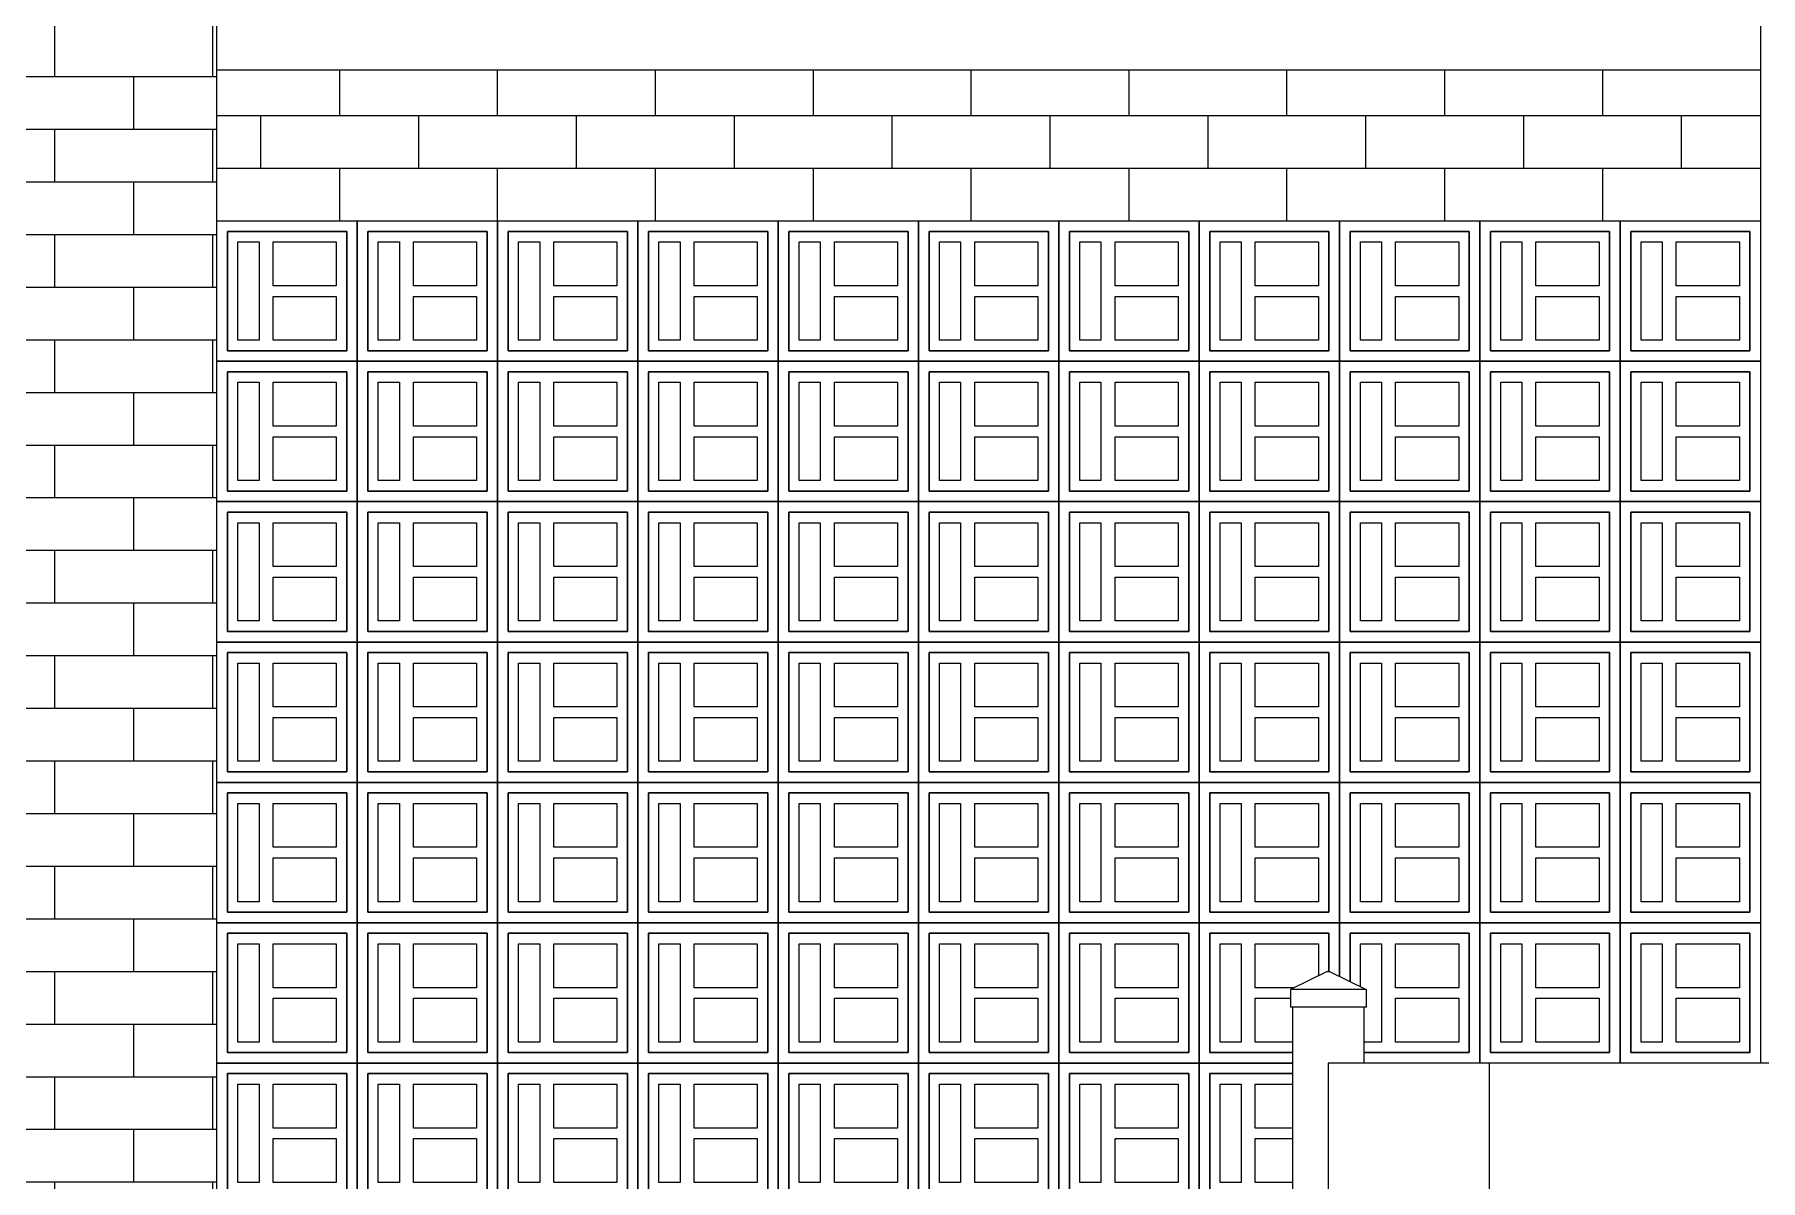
# Model space of a CAD drawing. Header units: inches. Extents: x 22 to 382261, y 22 to 371281.
# Drawn here: x 316274 to 318734, y 143252 to 144885 of the extents above; entities that cross this region are included whole.
import ezdxf

# ---------------------------------------------------------------- set-up
doc = ezdxf.new("R2010")
doc.units = ezdxf.units.IN
doc.header["$MEASUREMENT"] = 0
for name, color, linetype, lineweight in [('A-GENM', 13, 'Continuous', 9), ('A-GLAZ-CURT', 52, 'Continuous', 9), ('A-ROOF-OTLN', 132, 'Continuous', 9), ('A-WALL', 113, 'Continuous', 9), ('A-WALL-PATT', 111, 'Continuous', 9), ('Q-CASE', 31, 'Continuous', 9)]:
    doc.layers.add(name, color=color, linetype=linetype, lineweight=lineweight)

# ---------------------------------------------------------------- blocks, each defined once
blk = doc.blocks.new('Ornamental_Gate_5113 - 6_ Mtl Gate-512628-Left Side Elevation')
at = {"layer": 'A-GENM'}
for p, q in [((21661, 1930.4), (21608.7, 1905)), ((21661, 1930.4), (21664.3, 1930.4)), ((21664.3, 1930.4), (21716.6, 1905)), ((21716.6, 1905), (21608.7, 1905)), ((21608.7, 1905), (21608.7, 1879.6)), ((21716.6, 1905), (21716.6, 1879.6)), ((21716.6, 1879.6), (21608.7, 1879.6)), ((21611.8, 1879.6), (21611.8, 0)), ((21713.4, 1879.6), (21713.4, 1800))]:
    blk.add_line(p, q, dxfattribs=at)
blk = doc.blocks.new('Casework 23 - Casework 23-687365-Left Side Elevation')
at = {"layer": 'Q-CASE'}
h = blk.add_hatch(dxfattribs=at)
h.set_pattern_fill('FP_8', color=256, style=0, pattern_type=2)
h.set_pattern_definition([(0, (-609.6, 300), (0, 75), []), (90, (-609.6, 300), (-112.5, 75), [75, -75])])
h.paths.add_polyline_path([(19973.5, 0), (20078.8, 0), (20078.8, 3376.8), (19558.8, 3376.8), (19558.8, 0), (19746.5, 0)])
for p, q in [((20078.8, 0), (20078.8, 3215)), ((22278.8, 3215), (22278.8, 1800))]:
    blk.add_line(p, q, dxfattribs=at)
blk = doc.blocks.new('s-wall - s-wall-V8-Left Side Elevation')
at = {"layer": 'A-GLAZ-CURT'}
for p, q in [((21611.8, 1000), (21478.8, 1000)), ((21478.8, 1000), (21478.8, 800)), ((21493.8, 815), (21493.8, 985)), ((21493.8, 985), (21611.8, 985)), ((21611.8, 985), (21493.8, 985)), ((21493.8, 985), (21493.8, 815)), ((21508.8, 830), (21508.8, 970)), ((21508.8, 970), (21538.8, 970)), ((21538.8, 970), (21538.8, 830)), ((21558.8, 907.5), (21558.8, 970)), ((21558.8, 970), (21611.8, 970)), ((21611.8, 907.5), (21558.8, 907.5)), ((21558.8, 830), (21558.8, 892.5)), ((21558.8, 892.5), (21611.8, 892.5)), ((21611.8, 815), (21493.8, 815)), ((21493.8, 815), (21611.8, 815)), ((21538.8, 830), (21508.8, 830)), ((21611.8, 830), (21558.8, 830)), ((21478.8, 800), (21611.8, 800))]:
    blk.add_line(p, q, dxfattribs=at)
blk = doc.blocks.new('s-wall - s-wall-V9-Left Side Elevation')
at = {"layer": 'A-GLAZ-CURT'}
for p, q in [((21478.8, 1000), (21278.8, 1000)), ((21278.8, 1000), (21278.8, 800)), ((21293.8, 815), (21293.8, 985)), ((21293.8, 985), (21463.8, 985)), ((21463.8, 985), (21293.8, 985)), ((21293.8, 985), (21293.8, 815)), ((21463.8, 985), (21463.8, 815)), ((21463.8, 815), (21463.8, 985)), ((21478.8, 800), (21478.8, 1000)), ((21308.8, 830), (21308.8, 970)), ((21308.8, 970), (21338.8, 970)), ((21338.8, 970), (21338.8, 830)), ((21358.8, 907.5), (21358.8, 970)), ((21358.8, 970), (21448.8, 970)), ((21448.8, 970), (21448.8, 907.5)), ((21448.8, 907.5), (21358.8, 907.5)), ((21358.8, 830), (21358.8, 892.5)), ((21358.8, 892.5), (21448.8, 892.5)), ((21448.8, 892.5), (21448.8, 830)), ((21463.8, 815), (21293.8, 815)), ((21293.8, 815), (21463.8, 815)), ((21338.8, 830), (21308.8, 830)), ((21448.8, 830), (21358.8, 830)), ((21278.8, 800), (21478.8, 800))]:
    blk.add_line(p, q, dxfattribs=at)
blk = doc.blocks.new('s-wall - s-wall-V10-Left Side Elevation')
at = {"layer": 'A-GLAZ-CURT'}
for p, q in [((20278.8, 1000), (20078.8, 1000)), ((20093.8, 815), (20093.8, 985)), ((20093.8, 985), (20263.8, 985)), ((20263.8, 985), (20093.8, 985)), ((20093.8, 985), (20093.8, 815)), ((20263.8, 985), (20263.8, 815)), ((20263.8, 815), (20263.8, 985)), ((20278.8, 800), (20278.8, 1000)), ((20108.8, 830), (20108.8, 970)), ((20108.8, 970), (20138.8, 970)), ((20138.8, 970), (20138.8, 830)), ((20158.8, 907.5), (20158.8, 970)), ((20158.8, 970), (20248.8, 970)), ((20248.8, 970), (20248.8, 907.5)), ((20248.8, 907.5), (20158.8, 907.5)), ((20158.8, 830), (20158.8, 892.5)), ((20158.8, 892.5), (20248.8, 892.5)), ((20248.8, 892.5), (20248.8, 830)), ((20263.8, 815), (20093.8, 815)), ((20093.8, 815), (20263.8, 815)), ((20138.8, 830), (20108.8, 830)), ((20248.8, 830), (20158.8, 830)), ((20078.8, 800), (20278.8, 800))]:
    blk.add_line(p, q, dxfattribs=at)
blk = doc.blocks.new('s-wall - s-wall-V11-Left Side Elevation')
at = {"layer": 'A-GLAZ-CURT'}
for p, q in [((22278.8, 2000), (22078.8, 2000)), ((22078.8, 2000), (22078.8, 1800)), ((22093.8, 1815), (22093.8, 1985)), ((22093.8, 1985), (22263.8, 1985)), ((22263.8, 1985), (22093.8, 1985)), ((22093.8, 1985), (22093.8, 1815)), ((22108.8, 1830), (22108.8, 1970)), ((22108.8, 1970), (22138.8, 1970)), ((22138.8, 1970), (22138.8, 1830)), ((22158.8, 1907.5), (22158.8, 1970)), ((22158.8, 1970), (22248.8, 1970)), ((22248.8, 1970), (22248.8, 1907.5)), ((22263.8, 1985), (22263.8, 1815)), ((22263.8, 1815), (22263.8, 1985)), ((22248.8, 1907.5), (22158.8, 1907.5)), ((22158.8, 1830), (22158.8, 1892.5)), ((22158.8, 1892.5), (22248.8, 1892.5)), ((22248.8, 1892.5), (22248.8, 1830)), ((22138.8, 1830), (22108.8, 1830)), ((22248.8, 1830), (22158.8, 1830)), ((22263.8, 1815), (22093.8, 1815)), ((22093.8, 1815), (22263.8, 1815))]:
    blk.add_line(p, q, dxfattribs=at)
blk = doc.blocks.new('s-wall - s-wall-V7-Left Side Elevation')
at = {"layer": 'A-GLAZ-CURT'}
for p, q in [((21478.8, 800), (21278.8, 800)), ((21278.8, 800), (21278.8, 600)), ((21478.8, 600), (21478.8, 800)), ((21293.8, 615), (21293.8, 785)), ((21293.8, 785), (21463.8, 785)), ((21463.8, 785), (21293.8, 785)), ((21293.8, 785), (21293.8, 615)), ((21308.8, 630), (21308.8, 770)), ((21308.8, 770), (21338.8, 770)), ((21338.8, 770), (21338.8, 630)), ((21358.8, 707.5), (21358.8, 770)), ((21358.8, 770), (21448.8, 770)), ((21448.8, 770), (21448.8, 707.5)), ((21463.8, 785), (21463.8, 615)), ((21463.8, 615), (21463.8, 785)), ((21448.8, 707.5), (21358.8, 707.5)), ((21358.8, 630), (21358.8, 692.5)), ((21358.8, 692.5), (21448.8, 692.5)), ((21448.8, 692.5), (21448.8, 630)), ((21338.8, 630), (21308.8, 630)), ((21448.8, 630), (21358.8, 630)), ((21463.8, 615), (21293.8, 615)), ((21293.8, 615), (21463.8, 615))]:
    blk.add_line(p, q, dxfattribs=at)
blk = doc.blocks.new('s-wall - s-wall-V12-Left Side Elevation')
at = {"layer": 'A-GLAZ-CURT'}
for p, q in [((21878.8, 2000), (21678.8, 2000)), ((21678.8, 2000), (21678.8, 1923.4)), ((21878.8, 1800), (21878.8, 2000)), ((21693.8, 1916.1), (21693.8, 1985)), ((21693.8, 1985), (21863.8, 1985)), ((21863.8, 1985), (21693.8, 1985)), ((21693.8, 1985), (21693.8, 1916.1)), ((21708.8, 1908.8), (21708.8, 1970)), ((21708.8, 1970), (21738.8, 1970)), ((21738.8, 1970), (21738.8, 1830)), ((21758.8, 1907.5), (21758.8, 1970)), ((21758.8, 1970), (21848.8, 1970)), ((21848.8, 1970), (21848.8, 1907.5)), ((21863.8, 1985), (21863.8, 1815)), ((21863.8, 1815), (21863.8, 1985)), ((21848.8, 1907.5), (21758.8, 1907.5)), ((21758.8, 1830), (21758.8, 1892.5)), ((21758.8, 1892.5), (21848.8, 1892.5)), ((21848.8, 1892.5), (21848.8, 1830)), ((21738.8, 1830), (21713.4, 1830)), ((21848.8, 1830), (21758.8, 1830)), ((21863.8, 1815), (21713.4, 1815)), ((21713.4, 1815), (21863.8, 1815))]:
    blk.add_line(p, q, dxfattribs=at)
blk = doc.blocks.new('s-wall - s-wall-V13-Left Side Elevation')
at = {"layer": 'A-GLAZ-CURT'}
for p, q in [((21678.8, 2000), (21478.8, 2000)), ((21478.8, 2000), (21478.8, 1800)), ((21678.8, 1923.4), (21678.8, 2000)), ((21493.8, 1815), (21493.8, 1985)), ((21493.8, 1985), (21663.8, 1985)), ((21663.8, 1985), (21493.8, 1985)), ((21493.8, 1985), (21493.8, 1815)), ((21508.8, 1830), (21508.8, 1970)), ((21508.8, 1970), (21538.8, 1970)), ((21538.8, 1970), (21538.8, 1830)), ((21558.8, 1907.5), (21558.8, 1970)), ((21558.8, 1970), (21648.8, 1970)), ((21648.8, 1970), (21648.8, 1924.5)), ((21663.8, 1985), (21663.8, 1930.4)), ((21663.8, 1930.4), (21663.8, 1985)), ((21613.8, 1907.5), (21558.8, 1907.5)), ((21558.8, 1830), (21558.8, 1892.5)), ((21558.8, 1892.5), (21608.7, 1892.5)), ((21538.8, 1830), (21508.8, 1830)), ((21611.8, 1830), (21558.8, 1830)), ((21478.8, 1800), (21611.8, 1800)), ((21611.8, 1815), (21493.8, 1815)), ((21493.8, 1815), (21611.8, 1815))]:
    blk.add_line(p, q, dxfattribs=at)
blk = doc.blocks.new('s-wall - s-wall-V14-Left Side Elevation')
at = {"layer": 'A-GLAZ-CURT'}
for p, q in [((22278.8, 2200), (22078.8, 2200)), ((22078.8, 2200), (22078.8, 2000)), ((22093.8, 2015), (22093.8, 2185)), ((22093.8, 2185), (22263.8, 2185)), ((22263.8, 2185), (22093.8, 2185)), ((22093.8, 2185), (22093.8, 2015)), ((22108.8, 2030), (22108.8, 2170)), ((22108.8, 2170), (22138.8, 2170)), ((22138.8, 2170), (22138.8, 2030)), ((22158.8, 2107.5), (22158.8, 2170)), ((22158.8, 2170), (22248.8, 2170)), ((22248.8, 2170), (22248.8, 2107.5)), ((22263.8, 2185), (22263.8, 2015)), ((22263.8, 2015), (22263.8, 2185)), ((22248.8, 2107.5), (22158.8, 2107.5)), ((22158.8, 2030), (22158.8, 2092.5)), ((22158.8, 2092.5), (22248.8, 2092.5)), ((22248.8, 2092.5), (22248.8, 2030)), ((22138.8, 2030), (22108.8, 2030)), ((22248.8, 2030), (22158.8, 2030)), ((22078.8, 2000), (22278.8, 2000)), ((22263.8, 2015), (22093.8, 2015)), ((22093.8, 2015), (22263.8, 2015))]:
    blk.add_line(p, q, dxfattribs=at)
blk = doc.blocks.new('s-wall - s-wall-V15-Left Side Elevation')
at = {"layer": 'A-GLAZ-CURT'}
for p, q in [((22078.8, 3000), (22078.8, 2800)), ((22093.8, 2815), (22093.8, 2985)), ((22093.8, 2985), (22263.8, 2985)), ((22263.8, 2985), (22093.8, 2985)), ((22093.8, 2985), (22093.8, 2815)), ((22263.8, 2985), (22263.8, 2815)), ((22263.8, 2815), (22263.8, 2985)), ((22108.8, 2830), (22108.8, 2970)), ((22108.8, 2970), (22138.8, 2970)), ((22138.8, 2970), (22138.8, 2830)), ((22158.8, 2907.5), (22158.8, 2970)), ((22158.8, 2970), (22248.8, 2970)), ((22248.8, 2970), (22248.8, 2907.5)), ((22248.8, 2907.5), (22158.8, 2907.5)), ((22158.8, 2830), (22158.8, 2892.5)), ((22158.8, 2892.5), (22248.8, 2892.5)), ((22248.8, 2892.5), (22248.8, 2830)), ((22138.8, 2830), (22108.8, 2830)), ((22248.8, 2830), (22158.8, 2830)), ((22263.8, 2815), (22093.8, 2815)), ((22093.8, 2815), (22263.8, 2815)), ((22078.8, 2800), (22278.8, 2800))]:
    blk.add_line(p, q, dxfattribs=at)
blk = doc.blocks.new('s-wall - s-wall-V16-Left Side Elevation')
at = {"layer": 'A-GLAZ-CURT'}
for p, q in [((21878.8, 3000), (21878.8, 2800)), ((21893.8, 2815), (21893.8, 2985)), ((21893.8, 2985), (22063.8, 2985)), ((22063.8, 2985), (21893.8, 2985)), ((21893.8, 2985), (21893.8, 2815)), ((22063.8, 2985), (22063.8, 2815)), ((22063.8, 2815), (22063.8, 2985)), ((22078.8, 2800), (22078.8, 3000)), ((21908.8, 2830), (21908.8, 2970)), ((21908.8, 2970), (21938.8, 2970)), ((21938.8, 2970), (21938.8, 2830)), ((21958.8, 2907.5), (21958.8, 2970)), ((21958.8, 2970), (22048.8, 2970)), ((22048.8, 2970), (22048.8, 2907.5)), ((22048.8, 2907.5), (21958.8, 2907.5)), ((21958.8, 2830), (21958.8, 2892.5)), ((21958.8, 2892.5), (22048.8, 2892.5)), ((22048.8, 2892.5), (22048.8, 2830)), ((21938.8, 2830), (21908.8, 2830)), ((22048.8, 2830), (21958.8, 2830)), ((22063.8, 2815), (21893.8, 2815)), ((21893.8, 2815), (22063.8, 2815)), ((21878.8, 2800), (22078.8, 2800))]:
    blk.add_line(p, q, dxfattribs=at)
blk = doc.blocks.new('s-wall - s-wall-V17-Left Side Elevation')
at = {"layer": 'A-GLAZ-CURT'}
for p, q in [((20093.8, 2815), (20093.8, 2985)), ((20093.8, 2985), (20263.8, 2985)), ((20263.8, 2985), (20093.8, 2985)), ((20093.8, 2985), (20093.8, 2815)), ((20263.8, 2985), (20263.8, 2815)), ((20263.8, 2815), (20263.8, 2985)), ((20278.8, 2800), (20278.8, 3000)), ((20108.8, 2830), (20108.8, 2970)), ((20108.8, 2970), (20138.8, 2970)), ((20138.8, 2970), (20138.8, 2830)), ((20158.8, 2907.5), (20158.8, 2970)), ((20158.8, 2970), (20248.8, 2970)), ((20248.8, 2970), (20248.8, 2907.5)), ((20248.8, 2907.5), (20158.8, 2907.5)), ((20158.8, 2830), (20158.8, 2892.5)), ((20158.8, 2892.5), (20248.8, 2892.5)), ((20248.8, 2892.5), (20248.8, 2830)), ((20138.8, 2830), (20108.8, 2830)), ((20248.8, 2830), (20158.8, 2830)), ((20263.8, 2815), (20093.8, 2815)), ((20093.8, 2815), (20263.8, 2815)), ((20078.8, 2800), (20278.8, 2800))]:
    blk.add_line(p, q, dxfattribs=at)

msp = doc.modelspace()

# ---------------------------------------------------------------- hatches: boundary and pattern name
at = {"layer": 'A-WALL-PATT'}
h = msp.add_hatch(dxfattribs=at)
h.set_pattern_fill('FP_11', color=256, style=0, pattern_type=2)
h.set_pattern_definition([(0, (318733.995, 141919.45), (0, 75), []), (90, (318734, 141919.45), (-112.5, 75), [75, -75])])
h.paths.add_polyline_path([(316534, 141619.4), (318067, 141619.4), (318067, 142219.4), (316534, 142219.4), (316534, 142070.1)])
h.paths.add_polyline_path([(317790.9, 144619.4), (318734, 144619.4), (318734, 144834.4), (316534, 144834.4), (316534, 144619.4), (317563.9, 144619.4)])

# ---------------------------------------------------------------- linework, layer by layer
at = {"layer": 'A-ROOF-OTLN'}
for p, q in [((316534, 144834.4), (316534, 145069.4)), ((318734, 145069.4), (318734, 144834.4)), ((318734, 144834.4), (316534, 144834.4))]:
    msp.add_line(p, q, dxfattribs=at)
at = {"layer": 'A-WALL'}
for p, q in [((316534, 144619.4), (318734, 144619.4)), ((330277.8, 143419.4), (318347.8, 143419.4))]:
    msp.add_line(p, q, dxfattribs=at)
at = {"layer": 'A-WALL', "lineweight": 25}
for p, q in [((318117.8, 143419.4), (318117.8, 141619.4)), ((318347.8, 143419.4), (318117.8, 143419.4)), ((318347.8, 141619.4), (318347.8, 143419.4))]:
    msp.add_line(p, q, dxfattribs=at)

# ---------------------------------------------------------------- block references
at = {"layer": 'A-GENM'}
msp.add_blockref('Ornamental_Gate_5113 - 6_ Mtl Gate-512628-Left Side Elevation', (296455.2, 141619.4), dxfattribs=at)
at = {"layer": 'A-GLAZ-CURT'}
for name, p in [('s-wall - s-wall-V17-Left Side Elevation', (296455.2, 141619.4)), ('s-wall - s-wall-V16-Left Side Elevation', (294855.2, 141619.4)), ('s-wall - s-wall-V16-Left Side Elevation', (295055.2, 141619.4)), ('s-wall - s-wall-V16-Left Side Elevation', (295255.2, 141619.4)), ('s-wall - s-wall-V16-Left Side Elevation', (295455.2, 141619.4)), ('s-wall - s-wall-V16-Left Side Elevation', (295655.2, 141619.4)), ('s-wall - s-wall-V16-Left Side Elevation', (295855.2, 141619.4)), ('s-wall - s-wall-V16-Left Side Elevation', (296055.2, 141619.4)), ('s-wall - s-wall-V16-Left Side Elevation', (296255.2, 141619.4)), ('s-wall - s-wall-V16-Left Side Elevation', (296455.2, 141619.4)), ('s-wall - s-wall-V15-Left Side Elevation', (296455.2, 141619.4)), ('s-wall - s-wall-V10-Left Side Elevation', (296455.2, 143419.4)), ('s-wall - s-wall-V9-Left Side Elevation', (295455.2, 143419.4)), ('s-wall - s-wall-V9-Left Side Elevation', (295655.2, 143419.4)), ('s-wall - s-wall-V9-Left Side Elevation', (295855.2, 143419.4)), ('s-wall - s-wall-V9-Left Side Elevation', (296055.2, 143419.4)), ('s-wall - s-wall-V9-Left Side Elevation', (296255.2, 143419.4)), ('s-wall - s-wall-V9-Left Side Elevation', (296455.2, 143419.4)), ('s-wall - s-wall-V9-Left Side Elevation', (296655.2, 143419.4)), ('s-wall - s-wall-V9-Left Side Elevation', (296855.2, 143419.4)), ('s-wall - s-wall-V9-Left Side Elevation', (297055.2, 143419.4)), ('s-wall - s-wall-V14-Left Side Elevation', (296455.2, 142219.4)), ('s-wall - s-wall-V10-Left Side Elevation', (296455.2, 143219.4)), ('s-wall - s-wall-V9-Left Side Elevation', (295455.2, 143219.4)), ('s-wall - s-wall-V9-Left Side Elevation', (295655.2, 143219.4)), ('s-wall - s-wall-V9-Left Side Elevation', (295855.2, 143219.4)), ('s-wall - s-wall-V9-Left Side Elevation', (296055.2, 143219.4)), ('s-wall - s-wall-V9-Left Side Elevation', (296255.2, 143219.4)), ('s-wall - s-wall-V9-Left Side Elevation', (296455.2, 143219.4)), ('s-wall - s-wall-V9-Left Side Elevation', (296655.2, 143219.4)), ('s-wall - s-wall-V9-Left Side Elevation', (296855.2, 143219.4)), ('s-wall - s-wall-V9-Left Side Elevation', (297055.2, 143219.4)), ('s-wall - s-wall-V14-Left Side Elevation', (296455.2, 142019.4)), ('s-wall - s-wall-V10-Left Side Elevation', (296455.2, 143019.4)), ('s-wall - s-wall-V9-Left Side Elevation', (295455.2, 143019.4)), ('s-wall - s-wall-V9-Left Side Elevation', (295655.2, 143019.4)), ('s-wall - s-wall-V9-Left Side Elevation', (295855.2, 143019.4)), ('s-wall - s-wall-V9-Left Side Elevation', (296055.2, 143019.4)), ('s-wall - s-wall-V9-Left Side Elevation', (296255.2, 143019.4)), ('s-wall - s-wall-V9-Left Side Elevation', (296455.2, 143019.4)), ('s-wall - s-wall-V9-Left Side Elevation', (296655.2, 143019.4)), ('s-wall - s-wall-V9-Left Side Elevation', (296855.2, 143019.4)), ('s-wall - s-wall-V9-Left Side Elevation', (297055.2, 143019.4)), ('s-wall - s-wall-V14-Left Side Elevation', (296455.2, 141819.4)), ('s-wall - s-wall-V10-Left Side Elevation', (296455.2, 142819.4)), ('s-wall - s-wall-V9-Left Side Elevation', (295455.2, 142819.4)), ('s-wall - s-wall-V9-Left Side Elevation', (295655.2, 142819.4)), ('s-wall - s-wall-V9-Left Side Elevation', (295855.2, 142819.4)), ('s-wall - s-wall-V9-Left Side Elevation', (296055.2, 142819.4)), ('s-wall - s-wall-V9-Left Side Elevation', (296255.2, 142819.4)), ('s-wall - s-wall-V9-Left Side Elevation', (296455.2, 142819.4)), ('s-wall - s-wall-V9-Left Side Elevation', (296655.2, 142819.4)), ('s-wall - s-wall-V9-Left Side Elevation', (296855.2, 142819.4)), ('s-wall - s-wall-V9-Left Side Elevation', (297055.2, 142819.4)), ('s-wall - s-wall-V14-Left Side Elevation', (296455.2, 141619.4)), ('s-wall - s-wall-V10-Left Side Elevation', (296455.2, 142619.4)), ('s-wall - s-wall-V9-Left Side Elevation', (295455.2, 142619.4)), ('s-wall - s-wall-V9-Left Side Elevation', (295655.2, 142619.4)), ('s-wall - s-wall-V9-Left Side Elevation', (295855.2, 142619.4)), ('s-wall - s-wall-V9-Left Side Elevation', (296055.2, 142619.4)), ('s-wall - s-wall-V9-Left Side Elevation', (296255.2, 142619.4)), ('s-wall - s-wall-V9-Left Side Elevation', (296455.2, 142619.4)), ('s-wall - s-wall-V13-Left Side Elevation', (296455.2, 141619.4)), ('s-wall - s-wall-V12-Left Side Elevation', (296455.2, 141619.4)), ('s-wall - s-wall-V7-Left Side Elevation', (297055.2, 142819.4)), ('s-wall - s-wall-V11-Left Side Elevation', (296455.2, 141619.4)), ('s-wall - s-wall-V10-Left Side Elevation', (296455.2, 142419.4)), ('s-wall - s-wall-V9-Left Side Elevation', (295455.2, 142419.4)), ('s-wall - s-wall-V9-Left Side Elevation', (295655.2, 142419.4)), ('s-wall - s-wall-V9-Left Side Elevation', (295855.2, 142419.4)), ('s-wall - s-wall-V9-Left Side Elevation', (296055.2, 142419.4)), ('s-wall - s-wall-V9-Left Side Elevation', (296255.2, 142419.4)), ('s-wall - s-wall-V9-Left Side Elevation', (296455.2, 142419.4)), ('s-wall - s-wall-V8-Left Side Elevation', (296455.2, 142419.4))]:
    msp.add_blockref(name, p, dxfattribs=at)
at = {"layer": 'Q-CASE'}
msp.add_blockref('Casework 23 - Casework 23-687365-Left Side Elevation', (296455.2, 141619.4), dxfattribs=at)

doc.saveas('drawing.dxf')
